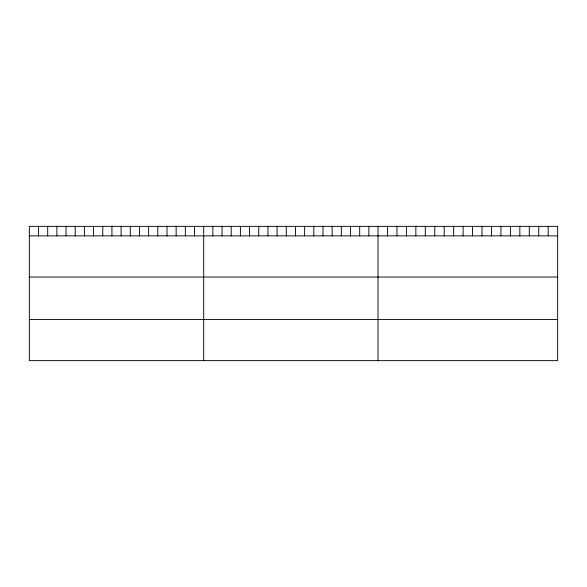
<?xml version="1.0" encoding="UTF-8"?>
<svg xmlns="http://www.w3.org/2000/svg" width="587" height="587" viewBox="0 0 587 587"><rect width="100%" height="100%" fill="white"/><g stroke="black" fill="none" stroke-linecap="round" stroke-linejoin="round"><path stroke-width="0.88" d="M29.35 235.864L557.65 235.864M29.35 277.042L557.65 277.042M29.35 319.467L557.65 319.467M548.199 226.355L548.199 235.864M538.741 226.355L538.741 235.864M529.291 226.355L529.291 235.864M519.833 226.355L519.833 235.864M510.382 226.355L510.382 235.864M500.924 226.355L500.924 235.864M491.473 226.355L491.473 235.864M482.022 226.355L482.022 235.864M472.564 226.355L472.564 235.864M463.114 226.355L463.114 235.864M453.656 226.355L453.656 235.864M444.205 226.355L444.205 235.864M434.754 226.355L434.754 235.864M425.296 226.355L425.296 235.864M415.845 226.355L415.845 235.864M406.387 226.355L406.387 235.864M396.937 226.355L396.937 235.864M387.479 226.355L387.479 235.864M378.028 226.355L378.028 360.645M368.849 226.355L368.849 235.864M359.677 226.355L359.677 235.864M350.498 226.355L350.498 235.864M341.326 226.355L341.326 235.864M332.147 226.355L332.147 235.864M322.975 226.355L322.975 235.864M313.796 226.355L313.796 235.864M304.624 226.355L304.624 235.864M295.444 226.355L295.444 235.864M286.273 226.355L286.273 235.864M277.093 226.355L277.093 235.864M267.921 226.355L267.921 235.864M258.742 226.355L258.742 235.864M249.57 226.355L249.57 235.864M240.391 226.355L240.391 235.864M231.219 226.355L231.219 235.864M222.04 226.355L222.04 235.864M212.868 226.355L212.868 235.864M203.689 226.355L203.689 360.645M194.51 226.355L194.51 235.864M185.338 226.355L185.338 235.864M176.159 226.355L176.159 235.864M166.987 226.355L166.987 235.864M157.808 226.355L157.808 235.864M148.636 226.355L148.636 235.864M139.457 226.355L139.457 235.864M130.285 226.355L130.285 235.864M121.105 226.355L121.105 235.864M111.934 226.355L111.934 235.864M102.754 226.355L102.754 235.864M93.582 226.355L93.582 235.864M84.403 226.355L84.403 235.864M75.231 226.355L75.231 235.864M66.052 226.355L66.052 235.864M56.88 226.355L56.88 235.864M47.701 226.355L47.701 235.864M38.529 226.355L38.529 235.864M557.65 226.355L29.35 226.355L29.35 360.645L557.65 360.645L557.65 226.355"/></g></svg>
